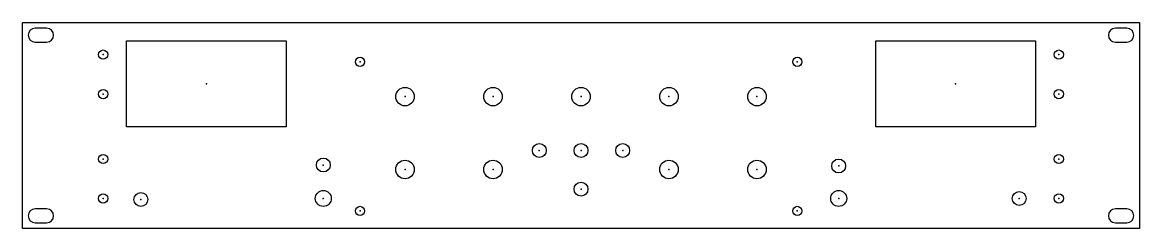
# Model space of a CAD drawing. Header units: millimetres. Extents: x -240 to 242, y -40 to 49.
import ezdxf

# ---------------------------------------------------------------- set-up
doc = ezdxf.new("R2010")
doc.units = ezdxf.units.MM
doc.layers.get('0').update_dxf_attribs({"linetype": 'CONTINUOUS'})

msp = doc.modelspace()

# ---------------------------------------------------------------- linework, layer by layer
for points in [[(242.3, 49.2), (242.3, -39.7), (-240.3, -39.7), (-240.3, 49.2)], [(-195.3, 41.2), (-126.3, 41.2), (-126.3, 4.2), (-195.3, 4.2)], [(128.3, 41.2), (197.3, 41.2), (197.3, 4.2), (128.3, 4.2)]]:
    msp.add_lwpolyline(points, close=True)
for points in [[(-229.8, 40.7, 1), (-229.8, 46.7), (-234.8, 46.7, 1), (-234.8, 40.7)], [(236.8, 40.7, 1), (236.8, 46.7), (231.8, 46.7, 1), (231.8, 40.7)], [(-229.8, -37.2, 1), (-229.8, -31.2), (-234.8, -31.2, 1), (-234.8, -37.2)], [(236.8, -37.2, 1), (236.8, -31.2), (231.8, -31.2, 1), (231.8, -37.2)]]:
    msp.add_lwpolyline(points, format="xyb", close=True)
for centre, radius in [((-205.39, 35.3), 2), ((-94.45, 32.2), 2), ((94.44, 32.2), 2), ((207.39, 35.3), 2), ((-205.39, 18.3), 2), ((-75, 17.2), 4), ((-37, 17.2), 4), ((1, 17.2), 4), ((39, 17.2), 4), ((77, 17.2), 4), ((207.39, 18.3), 2), ((-17, -6.05), 3), ((1, -6.05), 3), ((19, -6.05), 3), ((-205.39, -9.7), 2), ((-110.3, -12.28), 3), ((207.39, -9.7), 2), ((-75, -14.2), 4), ((-37, -14.2), 4), ((39, -14.2), 4), ((77, -14.2), 4), ((112.3, -12.7), 3), ((-110.3, -26.7), 3.45), ((1, -22.7), 3), ((112.3, -26.7), 3.45), ((190.3, -26.7), 3), ((-205.39, -26.7), 2), ((-189.08, -27.14), 3), ((207.39, -26.7), 2), ((-94.45, -32.09), 2), ((94.44, -32.09), 2)]:
    msp.add_circle(centre, radius)
for p in [(-205.39, 35.3), (207.39, 35.3), (-94.45, 32.2), (94.44, 32.2), (-160.8, 22.7), (-160.8, 22.7), (162.8, 22.7), (162.8, 22.7), (-205.39, 18.3), (-75, 17.2), (-37, 17.2), (1, 17.2), (39, 17.2), (77, 17.2), (207.39, 18.3), (-17, -6.05), (1, -6.05), (19, -6.05), (-205.39, -9.7), (-110.3, -12.28), (-75, -14.2), (-37, -14.2), (39, -14.2), (77, -14.2), (112.3, -12.7), (207.39, -9.7), (1, -22.7), (-205.39, -26.7), (-189.08, -27.14), (-110.3, -26.7), (112.3, -26.7), (190.3, -26.7), (207.39, -26.7), (-94.45, -32.09), (94.44, -32.09)]:
    msp.add_point(p)

doc.saveas('drawing.dxf')
